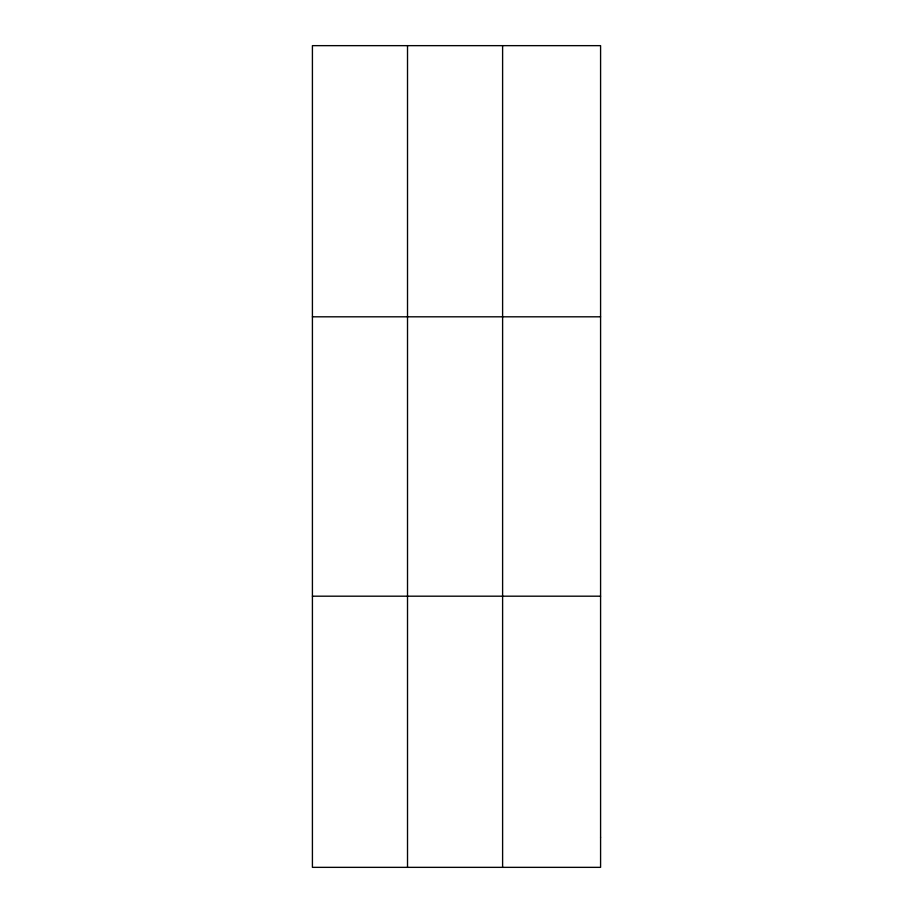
<?xml version="1.0" encoding="UTF-8"?>
<svg xmlns="http://www.w3.org/2000/svg" width="913" height="913" viewBox="0 0 913 913"><rect width="100%" height="100%" fill="white"/><g stroke="black" fill="none" stroke-linecap="round" stroke-linejoin="round"><path stroke-width="1.37" d="M407.518 867.35L407.518 45.65M502.607 867.35L502.607 45.65M312.417 316.811L600.583 316.811M312.417 596.189L600.583 596.189M600.583 837.221L600.583 867.35L312.417 867.35L312.417 45.65L600.583 45.65L600.583 837.221"/></g></svg>
